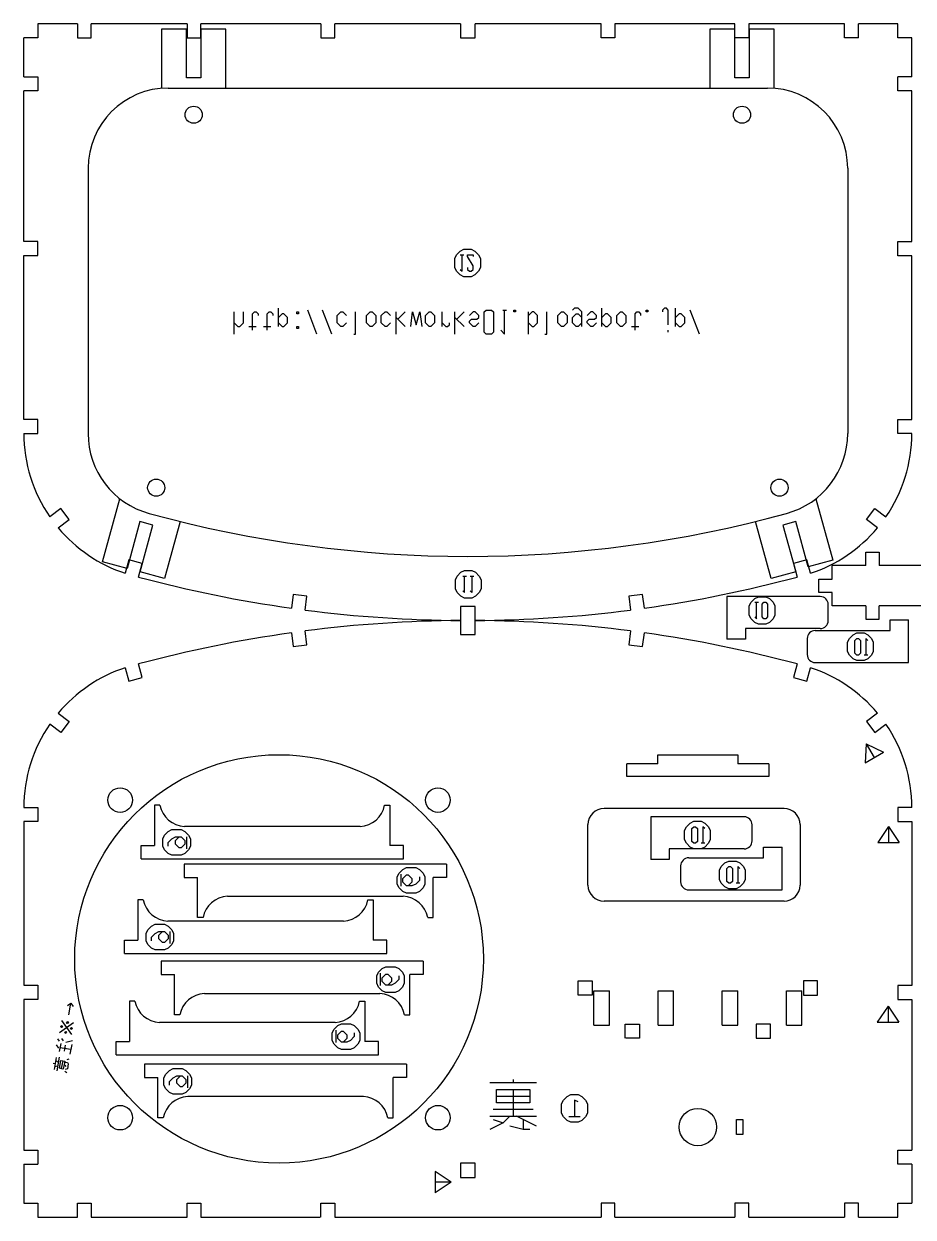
# Model space of a CAD drawing. Units: millimetres on the paper. Extents: x -208 to 66, y -148 to 76.
# Drawn here: x -208.3 to -42.1, y -147.4 to 75.8 of the extents above; entities that cross this region are included whole.
import ezdxf

# ---------------------------------------------------------------- set-up
doc = ezdxf.new("R2010")
doc.units = ezdxf.units.MM
doc.layers.add('1-3_1-3ﾚｲﾔ', color=3, linetype='Continuous', lineweight=25)
doc.layers.add('1-D', color=5, linetype='Continuous', lineweight=25)

msp = doc.modelspace()

# ---------------------------------------------------------------- linework, layer by layer
at = {"layer": '1-3_1-3ﾚｲﾔ'}
for p, q in [((-205.71, 75.784), (-205.71, 73.184)), ((-198.31, 75.784), (-205.71, 75.784)), ((-195.71, 73.184), (-195.71, 75.784)), ((-177.81, 75.784), (-195.71, 75.784)), ((-152.81, 75.784), (-175.21, 75.784)), ((-126.66, 75.784), (-150.21, 75.784)), ((-126.66, 75.784), (-126.66, 73.184)), ((-123.96, 73.184), (-123.96, 75.784)), ((-100.41, 75.784), (-123.96, 75.784)), ((-75.41, 75.784), (-97.81, 75.784)), ((-54.91, 75.784), (-72.81, 75.784)), ((-54.91, 73.184), (-54.91, 75.784)), ((-52.31, 73.184), (-52.31, 75.784)), ((-44.91, 75.784), (-52.31, 75.784)), ((-205.71, 73.184), (-208.31, 73.184)), ((-208.31, 65.884), (-208.31, 73.184)), ((-126.66, 73.184), (-123.96, 73.184)), ((-52.31, 73.184), (-54.91, 73.184)), ((-42.31, 65.884), (-42.31, 73.184)), ((-208.31, 65.884), (-205.71, 65.884)), ((-42.31, 65.884), (-44.91, 65.884)), ((-208.31, 35.084), (-208.31, 63.284)), ((-181.31, 63.784), (-69.31, 63.784)), ((-196.31, 48.784), (-196.31, -0.816)), ((-54.31, 48.784), (-54.31, -0.816)), ((-205.71, 35.084), (-208.31, 35.084)), ((-205.71, 32.484), (-205.71, 35.084)), ((-44.91, 35.084), (-42.31, 35.084)), ((-44.91, 32.384), (-44.91, 35.084)), ((-208.31, 32.484), (-205.71, 32.484)), ((-208.31, 1.784), (-208.31, 32.484)), ((-42.31, 32.384), (-44.91, 32.384)), ((-42.31, 1.784), (-42.31, 32.384)), ((-205.71, 1.784), (-208.31, 1.784)), ((-205.71, -0.816), (-205.71, 1.784)), ((-44.91, 1.784), (-42.31, 1.784)), ((-208.31, -0.816), (-205.71, -0.816)), ((-201.398, -14.838), (-203.464, -16.413)), ((-49.221, -14.838), (-47.155, -16.413)), ((-188.674, -24.465), (-189.362, -26.972)), ((-61.945, -24.465), (-64.445, -25.181)), ((-61.258, -26.972), (-61.945, -24.465)), ((-50.94, -25.552), (-50.94, -23.052)), ((-64.445, -25.181), (-63.757, -27.689)), ((-50.94, -25.552), (-57.19, -25.552)), ((-57.19, -28.052), (-57.19, -25.552)), ((-26.44, -25.552), (-48.44, -25.552)), ((-157.963, -30.933), (-158.31, -33.509)), ((-92.656, -30.933), (-95.233, -31.28)), ((-92.309, -33.509), (-92.656, -30.933)), ((-57.19, -33.052), (-57.19, -30.552)), ((-123.96, -33.213), (-126.66, -33.213)), ((-95.233, -31.28), (-94.886, -33.857)), ((-57.935, -35.832), (-57.935, -32.832)), ((-50.94, -33.052), (-57.19, -33.052)), ((-26.44, -33.052), (-48.44, -33.052)), ((-46.368, -35.69), (-42.918, -35.69)), ((-94.886, -37.769), (-95.233, -40.346)), ((-158.31, -38.117), (-157.963, -40.693)), ((-92.656, -40.693), (-92.309, -38.117)), ((-73.435, -39.332), (-76.885, -39.332)), ((-61.868, -39.19), (-61.868, -42.19)), ((-95.233, -40.346), (-92.656, -40.693)), ((-63.757, -43.937), (-64.445, -46.445)), ((-189.362, -44.654), (-188.674, -47.161)), ((-64.445, -46.445), (-61.945, -47.161)), ((-61.945, -47.161), (-61.258, -44.654)), ((-201.892, -53.142), (-199.822, -54.72)), ((-48.728, -53.142), (-50.798, -54.72)), ((-201.398, -56.788), (-203.464, -55.212)), ((-199.822, -54.72), (-201.398, -56.788)), ((-50.798, -54.72), (-49.221, -56.788)), ((-49.221, -56.788), (-47.155, -55.212)), ((-89.77, -60.949), (-74.85, -60.949)), ((-89.77, -62.649), (-89.77, -60.949)), ((-74.85, -60.949), (-74.85, -62.649)), ((-95.57, -64.969), (-95.57, -62.649)), ((-89.77, -62.649), (-95.57, -62.649)), ((-69.05, -62.649), (-74.85, -62.649)), ((-182.868, -70.368), (-183.868, -70.368)), ((-183.868, -70.368), (-183.868, -77.868)), ((-140.868, -70.368), (-139.868, -70.368)), ((-139.868, -70.368), (-139.868, -77.868)), ((-66.208, -70.983), (-99.858, -70.983)), ((-208.31, -73.409), (-208.31, -104.009)), ((-205.71, -73.409), (-208.31, -73.409)), ((-44.91, -73.409), (-42.31, -73.409)), ((-145.451, -74.368), (-178.286, -74.368)), ((-102.858, -85.314), (-102.858, -73.983)), ((-72.173, -77.032), (-72.173, -74.032)), ((-63.208, -73.983), (-63.208, -85.314)), ((-186.368, -80.368), (-186.368, -77.868)), ((-186.368, -77.868), (-183.868, -77.868)), ((-137.368, -77.868), (-139.868, -77.868)), ((-137.368, -80.368), (-137.368, -77.868)), ((-70.031, -78.202), (-66.581, -78.202)), ((-186.368, -80.368), (-137.368, -80.368)), ((-129.324, -81.366), (-178.324, -81.366)), ((-178.324, -81.366), (-178.324, -83.866)), ((-129.324, -81.366), (-129.324, -83.866)), ((-87.673, -80.532), (-91.124, -80.532)), ((-85.531, -81.702), (-85.531, -84.702)), ((-178.324, -83.866), (-175.824, -83.866)), ((-175.824, -91.366), (-175.824, -83.866)), ((-129.324, -83.866), (-131.824, -83.866)), ((-131.824, -91.366), (-131.824, -83.866)), ((-185.99, -88.081), (-186.99, -88.081)), ((-186.99, -88.081), (-186.99, -95.581)), ((-170.241, -87.366), (-137.406, -87.366)), ((-143.99, -88.081), (-142.99, -88.081)), ((-142.99, -88.081), (-142.99, -95.581)), ((-66.208, -88.314), (-99.858, -88.314)), ((-174.824, -91.366), (-175.824, -91.366)), ((-132.824, -91.366), (-131.824, -91.366)), ((-148.573, -92.081), (-181.408, -92.081)), ((-189.49, -98.081), (-189.49, -95.581)), ((-189.49, -95.581), (-186.99, -95.581)), ((-140.49, -95.581), (-142.99, -95.581)), ((-140.49, -98.081), (-140.49, -95.581)), ((-189.49, -98.081), (-140.49, -98.081)), ((-133.655, -99.551), (-182.655, -99.551)), ((-182.655, -99.551), (-182.655, -102.051)), ((-133.655, -99.551), (-133.655, -102.051)), ((-182.655, -102.051), (-180.155, -102.051)), ((-180.155, -109.551), (-180.155, -102.051)), ((-133.655, -102.051), (-136.155, -102.051)), ((-136.155, -109.551), (-136.155, -102.051)), ((-208.31, -104.009), (-205.71, -104.009)), ((-205.71, -104.009), (-205.71, -106.709)), ((-104.66, -105.909), (-104.66, -103.209)), ((-59.96, -105.909), (-59.96, -103.209)), ((-205.71, -106.709), (-208.31, -106.709)), ((-187.543, -107.032), (-188.543, -107.032)), ((-188.543, -107.032), (-188.543, -114.532)), ((-174.573, -105.551), (-141.738, -105.551)), ((-145.543, -107.032), (-144.543, -107.032)), ((-144.543, -107.032), (-144.543, -114.532)), ((-101.76, -105.109), (-98.86, -105.109)), ((-101.76, -111.509), (-101.76, -105.109)), ((-98.86, -111.509), (-98.86, -105.109)), ((-86.86, -111.509), (-86.86, -105.109)), ((-74.86, -111.509), (-74.86, -105.109)), ((-62.86, -111.509), (-62.86, -105.109)), ((-44.91, -106.709), (-42.31, -106.709)), ((-42.31, -106.709), (-42.31, -134.909)), ((-150.126, -111.032), (-182.961, -111.032)), ((-179.155, -109.551), (-180.155, -109.551)), ((-137.155, -109.551), (-136.155, -109.551)), ((-101.76, -111.509), (-98.86, -111.509)), ((-89.76, -111.509), (-86.86, -111.509)), ((-77.76, -111.509), (-74.86, -111.509)), ((-71.41, -111.309), (-71.41, -113.909)), ((-68.71, -111.309), (-71.41, -111.309)), ((-68.71, -113.909), (-68.71, -111.309)), ((-65.76, -111.509), (-62.86, -111.509)), ((-191.043, -117.032), (-191.043, -114.532)), ((-191.043, -114.532), (-188.543, -114.532)), ((-142.043, -114.532), (-144.543, -114.532)), ((-142.043, -117.032), (-142.043, -114.532)), ((-93.21, -113.909), (-95.81, -113.909)), ((-71.41, -113.909), (-68.71, -113.909)), ((-191.043, -117.032), (-142.043, -117.032)), ((-136.762, -118.813), (-185.762, -118.813)), ((-185.762, -118.813), (-185.762, -121.313)), ((-136.762, -118.813), (-136.762, -121.313)), ((-185.762, -121.313), (-183.262, -121.313)), ((-183.262, -128.813), (-183.262, -121.313)), ((-136.762, -121.313), (-139.262, -121.313)), ((-139.262, -128.813), (-139.262, -121.313)), ((-177.679, -124.813), (-144.845, -124.813)), ((-182.262, -128.813), (-183.262, -128.813)), ((-140.262, -128.813), (-139.262, -128.813)), ((-205.71, -134.909), (-205.71, -137.509)), ((-44.91, -134.909), (-42.31, -134.909)), ((-44.91, -137.509), (-44.91, -134.909)), ((-208.31, -137.509), (-205.71, -137.509)), ((-208.31, -137.509), (-208.31, -144.809)), ((-126.66, -137.309), (-126.66, -140.009)), ((-123.96, -137.309), (-126.66, -137.309)), ((-123.96, -140.009), (-123.96, -137.309)), ((-42.31, -137.509), (-44.91, -137.509)), ((-42.31, -137.509), (-42.31, -144.809)), ((-126.66, -140.009), (-123.96, -140.009)), ((-198.31, -144.809), (-195.71, -144.809)), ((-195.71, -144.809), (-195.71, -147.409)), ((-97.81, -147.409), (-97.81, -144.809)), ((-72.81, -147.409), (-72.81, -144.809)), ((-54.91, -144.809), (-54.91, -147.409)), ((-52.31, -144.809), (-54.91, -144.809)), ((-52.31, -147.409), (-52.31, -144.809)), ((-44.91, -144.809), (-42.31, -144.809)), ((-44.91, -147.409), (-44.91, -144.809)), ((-175.21, -147.409), (-152.91, -147.409)), ((-150.21, -147.409), (-100.41, -147.409)), ((-97.81, -147.409), (-75.41, -147.409)), ((-72.81, -147.409), (-54.91, -147.409)), ((-52.31, -147.409), (-44.91, -147.409))]:
    msp.add_line(p, q, dxfattribs=at)
for points in [[(-198.31, 75.784), (-198.31, 73.184), (-195.71, 73.184)], [(-177.81, 75.784), (-177.81, 73.184), (-175.21, 73.184), (-175.21, 75.784)], [(-152.81, 75.784), (-152.81, 73.184), (-150.21, 73.184), (-150.21, 75.784)], [(-97.81, 75.784), (-97.81, 73.184), (-100.41, 73.184), (-100.41, 75.784)], [(-72.81, 75.784), (-72.81, 73.184), (-75.41, 73.184), (-75.41, 75.784)], [(-42.31, 73.184), (-44.91, 73.184), (-44.91, 75.784)], [(-205.71, 65.884), (-205.71, 63.284), (-208.31, 63.284)], [(-42.31, 35.084), (-42.31, 63.284), (-44.91, 63.284), (-44.91, 65.884)], [(-42.31, -0.816), (-44.91, -0.816), (-44.91, 1.784)], [(-201.892, -18.484), (-199.822, -16.905), (-201.398, -14.838)], [(-48.728, -18.484), (-50.798, -16.905), (-49.221, -14.838)], [(-186.862, -27.689), (-186.174, -25.181), (-188.674, -24.465)], [(-50.94, -23.052), (-48.44, -23.052), (-48.44, -25.552)], [(-57.19, -30.552), (-59.69, -30.552), (-59.69, -28.052), (-57.19, -28.052)], [(-155.733, -33.857), (-155.386, -31.28), (-157.963, -30.933)], [(-126.66, -33.213), (-126.66, -38.413), (-123.96, -38.413), (-123.96, -33.213)], [(-59.435, -31.332), (-76.885, -31.332), (-76.885, -39.332)], [(-50.94, -33.052), (-50.94, -35.552), (-48.44, -35.552), (-48.44, -33.052)], [(-60.368, -43.69), (-42.918, -43.69), (-42.918, -35.69)], [(-60.368, -37.69), (-46.368, -37.69), (-46.368, -35.69)], [(-157.963, -40.693), (-155.386, -40.346), (-155.733, -37.769)], [(-59.435, -37.332), (-73.435, -37.332), (-73.435, -39.332)], [(-188.674, -47.161), (-186.174, -46.445), (-186.862, -43.937)], [(-69.05, -62.649), (-69.05, -64.969), (-95.57, -64.969)], [(-208.31, -70.809), (-205.71, -70.809), (-205.71, -73.409)], [(-42.31, -70.809), (-44.91, -70.809), (-44.91, -73.409)], [(-73.673, -72.532), (-91.124, -72.532), (-91.124, -80.532)], [(-42.31, -73.409), (-42.31, -104.109), (-44.91, -104.109), (-44.91, -106.709)], [(-73.673, -78.532), (-87.673, -78.532), (-87.673, -80.532)], [(-84.031, -86.202), (-66.581, -86.202), (-66.581, -78.202)], [(-84.031, -80.202), (-70.031, -80.202), (-70.031, -78.202)], [(-104.66, -103.209), (-102.06, -103.209), (-102.06, -105.909), (-104.66, -105.909)], [(-59.96, -103.209), (-62.56, -103.209), (-62.56, -105.909), (-59.96, -105.909)], [(-208.31, -106.709), (-208.31, -134.909), (-205.71, -134.909)], [(-89.76, -111.509), (-89.76, -105.109), (-86.86, -105.109)], [(-77.76, -111.509), (-77.76, -105.109), (-74.86, -105.109)], [(-65.76, -111.509), (-65.76, -105.109), (-62.86, -105.109)], [(-95.91, -113.909), (-95.91, -111.309), (-93.21, -111.309), (-93.21, -113.909)], [(-208.31, -144.809), (-205.71, -144.809), (-205.71, -147.409)], [(-205.71, -147.409), (-198.31, -147.409), (-198.31, -144.809)], [(-195.71, -147.409), (-177.81, -147.409), (-177.81, -144.809), (-175.21, -144.809), (-175.21, -147.409)], [(-152.81, -147.409), (-152.81, -144.809), (-150.21, -144.809), (-150.21, -147.409)], [(-97.81, -144.809), (-100.41, -144.809), (-100.41, -147.409)], [(-72.81, -144.809), (-75.41, -144.809), (-75.41, -147.409)]]:
    msp.add_lwpolyline(points, dxfattribs=at)
msp.add_lwpolyline([(-75.11, -129.159), (-73.91, -129.159), (-73.91, -131.959), (-75.11, -131.959)], close=True, dxfattribs=at)
for centre, radius in [((-176.56, 58.784), 1.6), ((-74.06, 58.784), 1.6), ((-183.569, -10.967), 1.6), ((-67.05, -10.967), 1.6), ((-160.61, -99.109), 38.2), ((-190.308, -69.411), 2.3), ((-130.911, -69.411), 2.3), ((-190.308, -128.808), 2.3), ((-130.911, -128.808), 2.3), ((-82.31, -130.559), 3.5)]:
    msp.add_circle(centre, radius, dxfattribs=at)
for centre, radius, start, end in [((-181.31, 48.784), 15, 90, 180), ((-69.31, 48.784), 15, 0, 90), ((-180.784, -0.816), 27.526, 180, 214.51554), ((-180.784, -0.816), 15.526, 180, 254.65343), ((-69.836, -0.816), 15.526, 285.34657, 0), ((-69.836, -0.816), 27.526, 325.48446, 360), ((-125.31, 201.317), 225.133, 254.65343, 285.34657), ((-180.784, -0.816), 27.526, 219.92951, 251.84225), ((-69.836, -0.816), 27.526, 288.15775, 320.07049), ((-125.31, 201.317), 237.133, 254.95546, 262.00053), ((-125.31, 201.317), 237.133, 277.99947, 285.04454), ((-59.435, -32.832), 1.5, 0, 90), ((-125.31, 201.317), 237.133, 262.62874, 269.67381), ((-125.31, 201.317), 237.133, 270.32619, 277.37126), ((-125.31, -272.943), 237.133, 90.32619, 97.37126), ((-125.31, -272.943), 237.133, 82.62874, 89.67381), ((-60.368, -39.19), 1.5, 90, 180), ((-59.435, -35.832), 1.5, 270, 0), ((-125.31, -272.943), 237.133, 97.99947, 105.04454), ((-125.31, -272.943), 237.133, 74.95546, 82.00053), ((-60.368, -42.19), 1.5, 180, 270), ((-180.784, -70.809), 27.526, 108.15775, 140.07049), ((-69.836, -70.809), 27.526, 39.92951, 71.84225), ((-180.784, -70.809), 27.526, 145.48446, 180), ((-69.836, -70.809), 27.526, 0, 34.51554), ((-177.969, -69.368), 5, 191.53696, 266.37911), ((-145.767, -69.368), 5, 273.62089, 348.46304), ((-99.858, -73.983), 3, 90, 180), ((-66.208, -73.983), 3, 0, 90), ((-73.673, -74.032), 1.5, 0, 90), ((-73.673, -77.032), 1.5, 270, 0), ((-84.031, -81.702), 1.5, 90, 180), ((-84.031, -84.702), 1.5, 180, 270), ((-99.858, -85.314), 3, 180, 270), ((-66.208, -85.314), 3, 270, 0), ((-181.091, -87.081), 5, 191.53696, 266.37911), ((-169.925, -92.366), 5, 93.62089, 168.46304), ((-148.889, -87.081), 5, 273.62089, 348.46304), ((-137.723, -92.366), 5, 11.53696, 86.37911), ((-182.644, -106.032), 5, 191.53696, 266.37911), ((-174.256, -110.551), 5, 93.62089, 168.46304), ((-150.442, -106.032), 5, 273.62089, 348.46304), ((-142.054, -110.551), 5, 11.53696, 86.37911), ((-177.363, -129.813), 5, 93.62089, 168.46304), ((-145.161, -129.813), 5, 11.53696, 86.37911)]:
    msp.add_arc(centre, radius, start, end, dxfattribs=at)
at = {"layer": '1-D'}
for p, q in [((-182.56, 74.784), (-182.56, 63.731)), ((-177.91, 74.784), (-182.56, 74.784)), ((-177.91, 65.684), (-177.91, 74.784)), ((-175.21, 74.784), (-175.21, 65.684)), ((-170.56, 74.784), (-175.21, 74.784)), ((-170.56, 63.784), (-170.56, 74.784)), ((-80.06, 74.784), (-80.06, 63.784)), ((-75.41, 74.784), (-80.06, 74.784)), ((-75.41, 65.684), (-75.41, 74.784)), ((-72.71, 74.784), (-72.71, 65.684)), ((-68.06, 74.784), (-72.71, 74.784)), ((-68.06, 63.731), (-68.06, 74.784)), ((-175.21, 65.684), (-177.91, 65.684)), ((-72.71, 65.684), (-75.41, 65.684)), ((-126.732, 32.595), (-126.044, 32.595)), ((-160.738, 19.15), (-160.738, 22.587)), ((-100.238, 19.15), (-100.238, 22.587)), ((-86.488, 19.15), (-86.488, 22.587)), ((-168.988, 17.775), (-168.988, 21.9)), ((-153.52, 17.775), (-155.238, 22.243)), ((-150.77, 17.775), (-152.488, 22.243)), ((-138.738, 17.775), (-138.738, 21.9)), ((-137.02, 19.15), (-138.738, 20.868)), ((-138.395, 20.525), (-137.02, 21.9)), ((-130.145, 19.15), (-130.145, 21.9)), ((-127.738, 17.775), (-127.738, 21.9)), ((-126.02, 19.15), (-127.738, 20.868)), ((-127.395, 20.525), (-126.02, 21.9)), ((-118.801, 22.243), (-118.113, 22.243)), ((-113.988, 17.775), (-113.988, 21.9)), ((-82.02, 17.775), (-83.738, 22.243)), ((-166.238, 19.15), (-164.863, 19.15)), ((-163.488, 19.15), (-162.113, 19.15)), ((-94.738, 19.15), (-93.363, 19.15)), ((-87.863, 18.118), (-87.863, 18.462)), ((-184.18, -17.954), (-186.611, -17.288)), ((-64.009, -17.288), (-66.439, -17.954)), ((-126.262, -27.49), (-125.575, -27.49)), ((-124.887, -27.49), (-124.2, -27.49)), ((-71.692, -32.387), (-71.005, -32.387)), ((-50.553, -42.273), (-51.241, -42.273)), ((-50.828, -58.856), (-51.06, -62.454)), ((-50.828, -58.856), (-47.596, -60.454)), ((-50.828, -58.856), (-49.328, -61.454)), ((-51.06, -62.454), (-47.596, -60.454)), ((-182, -75.938), (-181.312, -75.25)), ((-181.312, -75.25), (-180.625, -74.906)), ((-180.625, -74.906), (-178.906, -74.906)), ((-178.906, -74.906), (-178.218, -75.25)), ((-178.218, -75.25), (-177.531, -75.938)), ((-46.684, -74.355), (-48.684, -77.355)), ((-46.684, -74.355), (-44.684, -77.355)), ((-46.684, -74.355), (-46.684, -77.355)), ((-182.343, -76.625), (-182, -75.938)), ((-182.343, -78), (-182.343, -76.625)), ((-182, -78.688), (-182.343, -78)), ((-181.312, -77.313), (-180.625, -76.625)), ((-181.312, -78), (-181.312, -77.313)), ((-180.625, -76.625), (-179.937, -76.281)), ((-179.937, -76.969), (-179.25, -76.281)), ((-179.937, -76.281), (-178.906, -76.281)), ((-179.937, -77.656), (-179.937, -76.969)), ((-179.25, -78.344), (-179.937, -77.656)), ((-178.906, -76.281), (-178.218, -76.969)), ((-178.218, -77.656), (-178.906, -78.344)), ((-178.218, -76.969), (-178.218, -77.656)), ((-177.914, -76.248), (-177.914, -78.505)), ((-177.531, -75.938), (-177.187, -76.625)), ((-177.187, -78), (-177.531, -78.688)), ((-177.187, -76.625), (-177.187, -78)), ((-81.018, -77.49), (-81.705, -77.49)), ((-48.684, -77.355), (-44.684, -77.355)), ((-181.312, -79.375), (-182, -78.688)), ((-180.625, -79.719), (-181.312, -79.375)), ((-178.906, -79.719), (-180.625, -79.719)), ((-178.906, -78.344), (-179.25, -78.344)), ((-178.218, -79.375), (-178.906, -79.719)), ((-177.531, -78.688), (-178.218, -79.375)), ((-138.161, -83.046), (-137.474, -82.358)), ((-137.474, -82.358), (-136.786, -82.014)), ((-136.786, -82.014), (-135.067, -82.014)), ((-135.067, -82.014), (-134.38, -82.358)), ((-134.38, -82.358), (-133.692, -83.046)), ((-138.505, -83.733), (-138.161, -83.046)), ((-138.505, -85.108), (-138.505, -83.733)), ((-137.778, -85.485), (-137.778, -83.228)), ((-137.474, -84.077), (-136.786, -83.389)), ((-137.474, -84.764), (-137.474, -84.077)), ((-136.786, -85.452), (-137.474, -84.764)), ((-136.786, -83.389), (-136.442, -83.389)), ((-136.442, -83.389), (-135.755, -84.077)), ((-135.755, -84.764), (-136.442, -85.452)), ((-135.755, -84.077), (-135.755, -84.764)), ((-134.38, -84.421), (-135.067, -85.108)), ((-134.38, -83.733), (-134.38, -84.421)), ((-133.692, -83.046), (-133.349, -83.733)), ((-133.349, -83.733), (-133.349, -85.108)), ((-138.161, -85.796), (-138.505, -85.108)), ((-137.474, -86.483), (-138.161, -85.796)), ((-136.786, -86.827), (-137.474, -86.483)), ((-135.755, -85.452), (-136.786, -85.452)), ((-135.067, -86.827), (-136.786, -86.827)), ((-135.067, -85.108), (-135.755, -85.452)), ((-134.38, -86.483), (-135.067, -86.827)), ((-133.692, -85.796), (-134.38, -86.483)), ((-133.349, -85.108), (-133.692, -85.796)), ((-74.494, -84.946), (-75.181, -84.946)), ((-185.465, -94.339), (-185.121, -93.651)), ((-185.121, -93.651), (-184.434, -92.964)), ((-184.434, -92.964), (-183.746, -92.62)), ((-183.746, -92.62), (-182.027, -92.62)), ((-182.027, -92.62), (-181.34, -92.964)), ((-181.34, -92.964), (-180.652, -93.651)), ((-180.652, -93.651), (-180.309, -94.339)), ((-185.465, -95.714), (-185.465, -94.339)), ((-185.121, -96.401), (-185.465, -95.714)), ((-184.434, -95.026), (-183.746, -94.339)), ((-184.434, -95.714), (-184.434, -95.026)), ((-183.746, -94.339), (-183.059, -93.995)), ((-183.059, -94.683), (-182.371, -93.995)), ((-183.059, -93.995), (-182.027, -93.995)), ((-183.059, -95.37), (-183.059, -94.683)), ((-182.371, -96.058), (-183.059, -95.37)), ((-182.027, -93.995), (-181.34, -94.683)), ((-181.34, -95.37), (-182.027, -96.058)), ((-181.34, -94.683), (-181.34, -95.37)), ((-181.035, -93.962), (-181.035, -96.219)), ((-180.309, -95.714), (-180.652, -96.401)), ((-180.309, -94.339), (-180.309, -95.714)), ((-184.434, -97.089), (-185.121, -96.401)), ((-183.746, -97.433), (-184.434, -97.089)), ((-182.027, -97.433), (-183.746, -97.433)), ((-182.027, -96.058), (-182.371, -96.058)), ((-181.34, -97.089), (-182.027, -97.433)), ((-180.652, -96.401), (-181.34, -97.089)), ((-142.355, -102.303), (-142.011, -101.615)), ((-142.355, -103.678), (-142.355, -102.303)), ((-142.011, -101.615), (-141.323, -100.928)), ((-141.628, -104.055), (-141.628, -101.798)), ((-141.323, -100.928), (-140.636, -100.584)), ((-141.323, -102.647), (-140.636, -101.959)), ((-141.323, -103.334), (-141.323, -102.647)), ((-140.636, -100.584), (-138.917, -100.584)), ((-140.636, -101.959), (-140.292, -101.959)), ((-140.292, -101.959), (-139.605, -102.647)), ((-139.605, -102.647), (-139.605, -103.334)), ((-138.917, -100.584), (-138.23, -100.928)), ((-138.23, -100.928), (-137.542, -101.615)), ((-138.23, -102.303), (-138.23, -102.99)), ((-137.542, -101.615), (-137.198, -102.303)), ((-137.198, -102.303), (-137.198, -103.678)), ((-142.011, -104.365), (-142.355, -103.678)), ((-141.323, -105.053), (-142.011, -104.365)), ((-140.636, -104.022), (-141.323, -103.334)), ((-139.605, -104.022), (-140.636, -104.022)), ((-139.605, -103.334), (-140.292, -104.022)), ((-138.917, -103.678), (-139.605, -104.022)), ((-138.23, -102.99), (-138.917, -103.678)), ((-137.542, -104.365), (-138.23, -105.053)), ((-137.198, -103.678), (-137.542, -104.365)), ((-140.636, -105.397), (-141.323, -105.053)), ((-138.917, -105.397), (-140.636, -105.397)), ((-138.23, -105.053), (-138.917, -105.397)), ((-199.923, -109.601), (-199.532, -107.385)), ((-46.77, -107.945), (-48.77, -110.945)), ((-46.77, -107.945), (-44.77, -110.945)), ((-46.77, -107.945), (-46.77, -110.945)), ((-201.638, -112.852), (-199.032, -111.027)), ((-201.226, -111.592), (-201.291, -111.962)), ((-201.248, -110.636), (-199.423, -113.243)), ((-200.357, -110.984), (-199.988, -111.049)), ((-200.14, -110.832), (-200.205, -111.201)), ((-150.325, -112.277), (-149.638, -111.59)), ((-149.638, -111.59), (-148.95, -111.246)), ((-148.95, -111.246), (-147.231, -111.246)), ((-147.231, -111.246), (-146.544, -111.59)), ((-146.544, -111.59), (-145.856, -112.277)), ((-48.77, -110.945), (-44.77, -110.945)), ((-201.443, -111.744), (-201.074, -111.809)), ((-200.683, -112.83), (-200.313, -112.895)), ((-200.465, -112.678), (-200.53, -113.048)), ((-199.597, -112.07), (-199.227, -112.135)), ((-199.379, -111.918), (-199.444, -112.287)), ((-150.669, -112.965), (-150.325, -112.277)), ((-150.669, -114.34), (-150.669, -112.965)), ((-149.942, -114.717), (-149.942, -112.46)), ((-149.638, -113.309), (-148.95, -112.621)), ((-149.638, -113.996), (-149.638, -113.309)), ((-148.95, -112.621), (-148.606, -112.621)), ((-148.606, -112.621), (-147.919, -113.309)), ((-147.919, -113.309), (-147.919, -113.996)), ((-146.544, -113.652), (-147.231, -114.34)), ((-146.544, -112.965), (-146.544, -113.652)), ((-145.856, -112.277), (-145.513, -112.965)), ((-145.513, -112.965), (-145.513, -114.34)), ((-201.779, -115.81), (-202.235, -115.159)), ((-202.04, -114.051), (-201.736, -114.485)), ((-201.432, -114.92), (-201.692, -116.397)), ((-201.562, -115.658), (-199.531, -116.016)), ((-201.269, -113.996), (-200.965, -114.431)), ((-200.736, -116.375), (-200.541, -115.267)), ((-200.443, -114.713), (-199.238, -114.354)), ((-199.368, -115.093), (-199.694, -116.94)), ((-150.325, -115.027), (-150.669, -114.34)), ((-149.638, -115.715), (-150.325, -115.027)), ((-148.95, -114.684), (-149.638, -113.996)), ((-148.95, -116.059), (-149.638, -115.715)), ((-147.919, -114.684), (-148.95, -114.684)), ((-147.231, -116.059), (-148.95, -116.059)), ((-147.919, -113.996), (-148.606, -114.684)), ((-147.231, -114.34), (-147.919, -114.684)), ((-146.544, -115.715), (-147.231, -116.059)), ((-145.856, -115.027), (-146.544, -115.715)), ((-145.513, -114.34), (-145.856, -115.027)), ((-202.279, -117.563), (-202.669, -119.778)), ((-202.376, -118.117), (-201.855, -118.399)), ((-201.692, -117.476), (-202.148, -120.061)), ((-201.051, -118.16), (-201.312, -119.637)), ((-200.247, -117.921), (-199.846, -117.801)), ((-202.843, -118.605), (-202.474, -118.671)), ((-202.572, -119.224), (-201.985, -119.138)), ((-200.638, -120.137), (-200.301, -120.386)), ((-200.627, -118.996), (-200.475, -119.213)), ((-181.795, -120.648), (-181.108, -119.961)), ((-181.108, -119.961), (-180.42, -119.617)), ((-180.42, -119.617), (-178.702, -119.617)), ((-178.702, -119.617), (-178.014, -119.961)), ((-178.014, -119.961), (-177.327, -120.648)), ((-182.139, -121.336), (-181.795, -120.648)), ((-182.139, -122.711), (-182.139, -121.336)), ((-181.795, -123.398), (-182.139, -122.711)), ((-181.108, -122.023), (-180.42, -121.336)), ((-181.108, -122.711), (-181.108, -122.023)), ((-180.42, -121.336), (-179.733, -120.992)), ((-179.733, -121.68), (-179.045, -120.992)), ((-179.733, -120.992), (-178.702, -120.992)), ((-179.733, -122.367), (-179.733, -121.68)), ((-179.045, -123.055), (-179.733, -122.367)), ((-178.702, -120.992), (-178.014, -121.68)), ((-178.014, -122.367), (-178.702, -123.055)), ((-178.014, -121.68), (-178.014, -122.367)), ((-177.71, -120.959), (-177.71, -123.216)), ((-177.327, -120.648), (-176.983, -121.336)), ((-176.983, -122.711), (-177.327, -123.398)), ((-176.983, -121.336), (-176.983, -122.711)), ((-112.449, -122.288), (-121.199, -122.288)), ((-116.824, -121.663), (-116.824, -122.288)), ((-181.108, -124.086), (-181.795, -123.398)), ((-180.42, -124.43), (-181.108, -124.086)), ((-178.702, -124.43), (-180.42, -124.43)), ((-178.702, -123.055), (-179.045, -123.055)), ((-178.014, -124.086), (-178.702, -124.43)), ((-177.327, -123.398), (-178.014, -124.086)), ((-119.949, -124.788), (-113.699, -124.788)), ((-116.824, -123.538), (-116.824, -128.538)), ((-121.199, -128.538), (-112.449, -128.538)), ((-113.074, -127.288), (-120.574, -127.288)), ((-120.574, -129.163), (-118.699, -129.788)), ((-112.449, -130.413), (-116.199, -128.538)), ((-114.949, -129.163), (-114.949, -131.038)), ((-104.344, -128.623), (-106.407, -128.623)), ((-131.428, -138.855), (-131.428, -142.855)), ((-128.428, -140.855), (-131.428, -138.855)), ((-128.428, -140.855), (-131.428, -142.855)), ((-128.428, -140.855), (-131.428, -140.855))]:
    msp.add_line(p, q, dxfattribs=at)
for points in [[(-126.044, 28.47), (-126.732, 28.814), (-127.419, 29.501), (-127.763, 30.189), (-127.763, 31.908), (-127.419, 32.595), (-126.732, 33.283), (-126.044, 33.626), (-124.669, 33.626), (-123.982, 33.283), (-123.294, 32.595), (-122.951, 31.908), (-122.951, 30.189), (-123.294, 29.501), (-123.982, 28.814), (-124.669, 28.47)], [(-156.957, 21.556), (-157.301, 21.556), (-157.301, 21.9), (-156.957, 21.9)], [(-143.207, 19.15), (-143.551, 19.15), (-144.238, 19.837), (-144.238, 21.212), (-143.551, 21.9), (-143.207, 21.9), (-142.52, 21.212), (-142.52, 19.837)], [(-132.207, 19.15), (-132.551, 19.15), (-133.238, 19.837), (-133.238, 21.212), (-132.551, 21.9), (-132.207, 21.9), (-131.52, 21.212), (-131.52, 19.837)], [(-121.895, 17.775), (-122.238, 18.118), (-122.238, 21.9), (-121.895, 22.243), (-120.863, 22.243), (-120.52, 21.9), (-120.52, 18.118), (-120.863, 17.775)], [(-116.395, 21.9), (-116.738, 21.9), (-116.738, 22.243), (-116.395, 22.243)], [(-107.457, 19.15), (-107.801, 19.15), (-108.488, 19.837), (-108.488, 21.212), (-107.801, 21.9), (-107.457, 21.9), (-106.77, 21.212), (-106.77, 19.837)], [(-96.457, 19.15), (-96.801, 19.15), (-97.488, 19.837), (-97.488, 21.212), (-96.801, 21.9), (-96.457, 21.9), (-95.77, 21.212), (-95.77, 19.837)], [(-91.645, 21.9), (-91.988, 21.9), (-91.988, 22.243), (-91.645, 22.243)], [(-156.957, 18.806), (-157.301, 18.806), (-157.301, 19.15), (-156.957, 19.15)], [(-125.918, -31.615), (-126.606, -31.271), (-127.293, -30.584), (-127.637, -29.896), (-127.637, -28.177), (-127.293, -27.49), (-126.606, -26.802), (-125.918, -26.459), (-124.543, -26.459), (-123.856, -26.802), (-123.168, -27.49), (-122.825, -28.177), (-122.825, -29.896), (-123.168, -30.584), (-123.856, -31.271), (-124.543, -31.615)], [(-71.005, -36.512), (-71.692, -36.168), (-72.38, -35.48), (-72.723, -34.793), (-72.723, -33.074), (-72.38, -32.387), (-71.692, -31.699), (-71.005, -31.355), (-69.63, -31.355), (-68.942, -31.699), (-68.255, -32.387), (-67.911, -33.074), (-67.911, -34.793), (-68.255, -35.48), (-68.942, -36.168), (-69.63, -36.512)], [(-70.317, -32.73), (-69.973, -32.387), (-69.63, -32.387), (-69.286, -32.73), (-69.286, -35.137), (-69.63, -35.48), (-69.973, -35.48), (-70.317, -35.137)], [(-51.241, -38.148), (-50.553, -38.492), (-49.866, -39.179), (-49.522, -39.867), (-49.522, -41.586), (-49.866, -42.273), (-50.553, -42.961), (-51.241, -43.304), (-52.616, -43.304), (-53.303, -42.961), (-53.991, -42.273), (-54.334, -41.586), (-54.334, -39.867), (-53.991, -39.179), (-53.303, -38.492), (-52.616, -38.148)], [(-51.928, -41.929), (-52.272, -42.273), (-52.616, -42.273), (-52.959, -41.929), (-52.959, -39.523), (-52.616, -39.179), (-52.272, -39.179), (-51.928, -39.523)], [(-81.705, -73.365), (-81.018, -73.709), (-80.33, -74.396), (-79.987, -75.084), (-79.987, -76.803), (-80.33, -77.49), (-81.018, -78.178), (-81.705, -78.521), (-83.08, -78.521), (-83.768, -78.178), (-84.455, -77.49), (-84.799, -76.803), (-84.799, -75.084), (-84.455, -74.396), (-83.768, -73.709), (-83.08, -73.365)], [(-82.393, -77.146), (-82.737, -77.49), (-83.08, -77.49), (-83.424, -77.146), (-83.424, -74.74), (-83.08, -74.396), (-82.737, -74.396), (-82.393, -74.74)], [(-75.181, -80.821), (-74.494, -81.165), (-73.806, -81.852), (-73.463, -82.54), (-73.463, -84.259), (-73.806, -84.946), (-74.494, -85.634), (-75.181, -85.977), (-76.556, -85.977), (-77.244, -85.634), (-77.931, -84.946), (-78.275, -84.259), (-78.275, -82.54), (-77.931, -81.852), (-77.244, -81.165), (-76.556, -80.821)], [(-75.869, -84.602), (-76.213, -84.946), (-76.556, -84.946), (-76.9, -84.602), (-76.9, -82.196), (-76.556, -81.852), (-76.213, -81.852), (-75.869, -82.196)], [(-201.443, -111.744), (-201.226, -111.592), (-201.074, -111.809), (-201.291, -111.962)], [(-200.357, -110.984), (-200.14, -110.832), (-199.988, -111.049), (-200.205, -111.201)], [(-200.683, -112.83), (-200.465, -112.678), (-200.313, -112.895), (-200.53, -113.048)], [(-199.597, -112.07), (-199.379, -111.918), (-199.227, -112.135), (-199.444, -112.287)], [(-201.42, -118.095), (-200.682, -118.225), (-200.942, -119.702), (-201.681, -119.572)], [(-119.949, -126.038), (-119.949, -123.538), (-113.699, -123.538), (-113.699, -126.038)], [(-104.688, -124.498), (-104, -124.842), (-103.313, -125.529), (-102.969, -126.217), (-102.969, -127.936), (-103.313, -128.623), (-104, -129.311), (-104.688, -129.654), (-106.063, -129.654), (-106.75, -129.311), (-107.438, -128.623), (-107.782, -127.936), (-107.782, -126.217), (-107.438, -125.529), (-106.75, -124.842), (-106.063, -124.498)]]:
    msp.add_lwpolyline(points, close=True, dxfattribs=at)
for points in [[(-126.732, 29.845), (-126.388, 29.501), (-126.388, 32.595)], [(-125.357, 30.189), (-125.357, 29.845), (-125.013, 29.501), (-124.669, 29.501), (-124.326, 29.845), (-124.326, 30.533), (-125.357, 32.251), (-125.357, 32.595), (-124.326, 32.595), (-124.326, 32.251)], [(-104.02, 19.15), (-104.02, 21.9), (-104.707, 22.587), (-105.395, 22.587), (-105.738, 22.243)], [(-87.863, 19.493), (-87.863, 22.243), (-88.207, 22.587), (-88.551, 22.587), (-88.895, 22.243), (-88.895, 21.9)], [(-168.988, 19.837), (-168.301, 19.15), (-167.957, 19.15), (-167.27, 19.837), (-167.27, 21.9)], [(-165.551, 18.462), (-165.551, 21.556), (-165.207, 21.9), (-164.863, 21.9), (-164.52, 21.556), (-164.52, 21.212)], [(-162.801, 18.462), (-162.801, 21.556), (-162.457, 21.9), (-162.113, 21.9), (-161.77, 21.556), (-161.77, 21.212)], [(-160.738, 19.837), (-160.051, 19.15), (-159.707, 19.15), (-159.02, 19.837), (-159.02, 20.868), (-159.707, 21.556), (-160.051, 21.556), (-160.738, 20.868)], [(-148.02, 19.837), (-148.707, 19.15), (-149.051, 19.15), (-149.738, 19.837), (-149.738, 21.212), (-149.051, 21.9), (-148.707, 21.9), (-148.02, 21.212)], [(-146.645, 17.775), (-146.301, 17.775), (-146.301, 21.9)], [(-139.77, 19.837), (-140.457, 19.15), (-140.801, 19.15), (-141.488, 19.837), (-141.488, 21.212), (-140.801, 21.9), (-140.457, 21.9), (-139.77, 21.212)], [(-135.988, 19.15), (-135.645, 21.9), (-134.957, 19.493), (-134.27, 21.9), (-133.926, 19.15)], [(-123.27, 19.837), (-123.957, 19.15), (-124.301, 19.15), (-124.988, 19.837), (-124.988, 20.181), (-124.645, 20.525), (-123.613, 20.525), (-123.27, 20.868), (-123.27, 21.212), (-123.957, 21.9), (-124.301, 21.9), (-124.988, 21.212)], [(-119.145, 18.462), (-118.457, 17.775), (-118.457, 22.243)], [(-113.988, 19.837), (-113.301, 19.15), (-112.957, 19.15), (-112.27, 19.837), (-112.27, 21.212), (-112.957, 21.9), (-113.301, 21.9), (-113.988, 21.212)], [(-110.895, 17.775), (-110.551, 17.775), (-110.551, 21.9)], [(-104.02, 19.837), (-104.707, 19.15), (-105.051, 19.15), (-105.738, 19.837), (-105.738, 20.868), (-105.051, 21.556), (-104.707, 21.556), (-104.02, 20.868)], [(-101.27, 19.837), (-101.957, 19.15), (-102.301, 19.15), (-102.988, 19.837), (-102.988, 20.181), (-102.645, 20.525), (-101.613, 20.525), (-101.27, 20.868), (-101.27, 21.212), (-101.957, 21.9), (-102.301, 21.9), (-102.988, 21.212)], [(-100.238, 19.837), (-99.551, 19.15), (-99.207, 19.15), (-98.52, 19.837), (-98.52, 20.868), (-99.207, 21.556), (-99.551, 21.556), (-100.238, 20.868)], [(-94.051, 18.462), (-94.051, 21.556), (-93.707, 21.9), (-93.363, 21.9), (-93.02, 21.556), (-93.02, 21.212)], [(-86.488, 19.837), (-85.801, 19.15), (-85.457, 19.15), (-84.77, 19.837), (-84.77, 20.868), (-85.457, 21.556), (-85.801, 21.556), (-86.488, 20.868)], [(-130.145, 19.837), (-129.457, 19.15), (-129.113, 19.15), (-128.77, 19.493), (-128.77, 19.837)], [(-186.611, -17.288), (-189.019, -26.063), (-193.59, -24.809), (-190.36, -13.038)], [(-60.26, -13.038), (-57.113, -24.503), (-61.684, -25.757), (-64.009, -17.288)], [(-179.085, -17.3), (-182.018, -27.984), (-186.589, -26.73), (-184.18, -17.954)], [(-66.439, -17.954), (-64.03, -26.73), (-68.601, -27.984), (-71.534, -17.3)], [(-126.262, -30.24), (-125.918, -30.584), (-125.918, -27.49)], [(-124.543, -27.49), (-124.543, -30.584), (-124.887, -30.24)], [(-71.692, -35.137), (-71.348, -35.48), (-71.348, -32.387)], [(-50.553, -39.523), (-50.897, -39.179), (-50.897, -42.273)], [(-81.018, -74.74), (-81.362, -74.396), (-81.362, -77.49)], [(-74.494, -82.196), (-74.838, -81.852), (-74.838, -84.946)], [(-200.184, -107.841), (-199.532, -107.385), (-199.076, -108.037)], [(-200.53, -118.442), (-200.16, -118.507), (-200.008, -118.724), (-200.171, -119.648), (-200.573, -119.767)], [(-104.688, -125.873), (-105.375, -125.529), (-105.375, -128.623)], [(-117.449, -128.538), (-118.699, -129.788), (-121.199, -131.038)], [(-113.699, -131.038), (-114.949, -131.038), (-117.449, -130.413)]]:
    msp.add_lwpolyline(points, dxfattribs=at)

doc.saveas('drawing.dxf')
